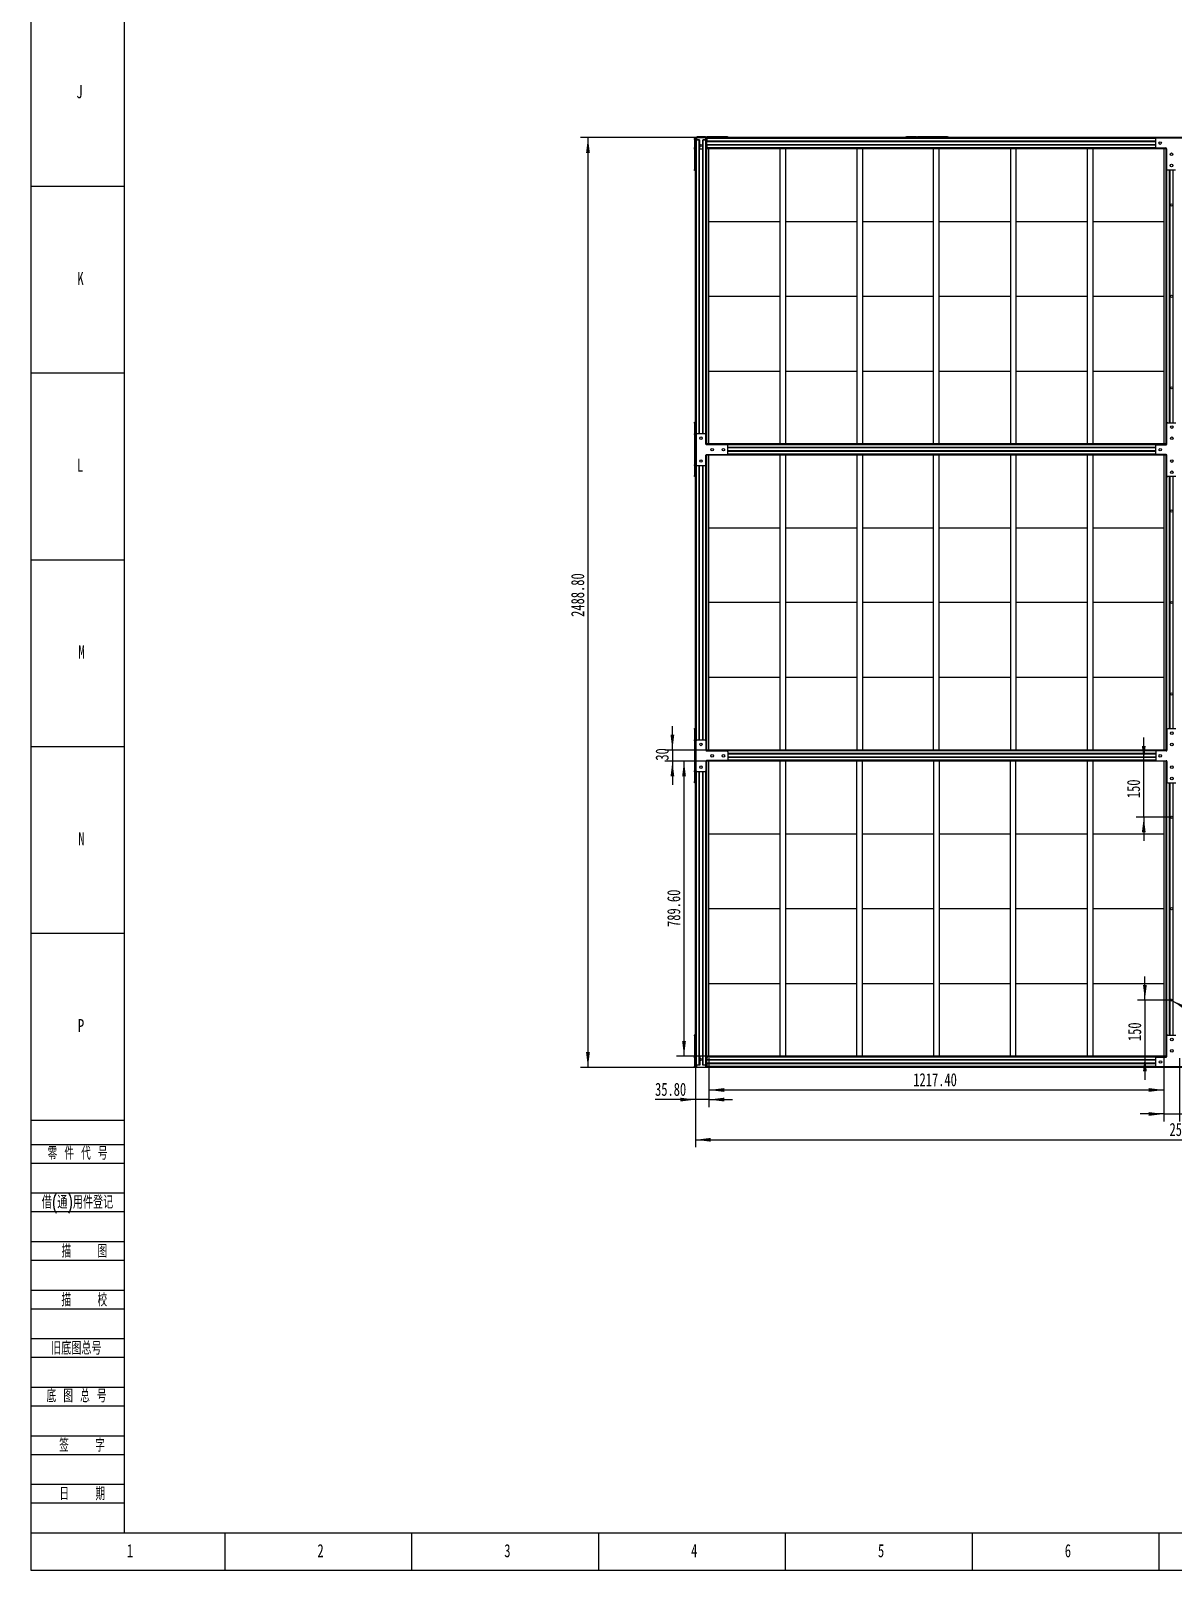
# Model space of a CAD drawing. Header units: millimetres. Extents: x 0 to 1189, y 0 to 841.
# Drawn here: x 0 to 305.7, y 0 to 412.1 of the extents above; entities that cross this region are included whole.
import ezdxf

# ---------------------------------------------------------------- set-up
doc = ezdxf.new("R2010")
doc.units = ezdxf.units.MM
for name, color, linetype in [('10', 7, 'Continuous'), ('5', 7, 'Continuous'), ('9', 7, 'Continuous')]:
    doc.layers.add(name, color=color, linetype=linetype)
doc.styles.add('SLDTEXTSTYLE0', font='TXT', dxfattribs={"width": 0.7, "bigfont": 'bigfont'})
doc.styles.add('SLDTEXTSTYLE2', font='TXT', dxfattribs={"width": 0.614286, "bigfont": 'bigfont'})
doc.styles.add('SLDTEXTSTYLE4', font='TXT', dxfattribs={"width": 0.566667, "bigfont": 'bigfont'})
doc.styles.add('SLDTEXTSTYLE5', font='TXT', dxfattribs={"width": 0.7})
doc.dimstyles.new('SLDDIMSTYLE0', dxfattribs={"dimtxt": 3.5, "dimasz": 4.08, "dimexe": 0, "dimexo": 0.0625, "dimgap": 0.875, "dimtad": 2, "dimlfac": 10, "dimrnd": 1e-09, "dimzin": 12, "dimdsep": 46, "dimtxsty": 'SLDTEXTSTYLE5', "dimsah": 1, "dimcen": 0.09, "dimadec": 0, "dimazin": 3, "dimtfac": 1, "dimtofl": 0, "dimtmove": 0, "dimatfit": 3, "dimfxl": 1, "dimfrac": 2, "dimtolj": 1, "dimtzin": 12, "dimarcsym": 0})
doc.dimstyles.new('SLDDIMSTYLE1', dxfattribs={"dimtxt": 3.5, "dimasz": 4.08, "dimexe": 0, "dimexo": 0.0625, "dimgap": 0.875, "dimtad": 2, "dimlfac": 10, "dimrnd": 1e-09, "dimzin": 4, "dimdsep": 46, "dimtxsty": 'SLDTEXTSTYLE5', "dimsah": 1, "dimcen": 0.09, "dimadec": 0, "dimazin": 1, "dimtfac": 1, "dimtofl": 0, "dimtmove": 0, "dimatfit": 3, "dimfxl": 1, "dimfrac": 2, "dimtolj": 1, "dimtzin": 12, "dimarcsym": 0})
doc.dimstyles.new('SLDDIMSTYLE2', dxfattribs={"dimtxt": 3.5, "dimasz": 4.08, "dimexe": 0, "dimexo": 0.0625, "dimgap": 0.875, "dimtad": 2, "dimlfac": 10, "dimrnd": 1e-09, "dimzin": 12, "dimdsep": 46, "dimtxsty": 'SLDTEXTSTYLE5', "dimblk1": 'NONE', "dimsah": 1, "dimcen": 0, "dimadec": 0, "dimazin": 3, "dimtfac": 1, "dimtmove": 0, "dimatfit": 3, "dimldrblk": 'NONE', "dimfxl": 1, "dimfrac": 2, "dimtolj": 1, "dimtzin": 12, "dimarcsym": 0})
doc.dimstyles.new('SLDDIMSTYLE3', dxfattribs={"dimtxt": 3.5, "dimasz": 4.08, "dimexe": 0, "dimexo": 0.0625, "dimgap": 0.875, "dimtad": 2, "dimlfac": 10, "dimrnd": 1e-09, "dimzin": 12, "dimdsep": 46, "dimtxsty": 'SLDTEXTSTYLE5', "dimsah": 1, "dimcen": 0.09, "dimadec": 0, "dimazin": 3, "dimtfac": 1, "dimtmove": 0, "dimatfit": 0, "dimfxl": 1, "dimfrac": 2, "dimtolj": 1, "dimtzin": 12, "dimarcsym": 0})
doc.dimstyles.new('SLDDIMSTYLE4', dxfattribs={"dimtxt": 3.5, "dimasz": 4.08, "dimexe": 0, "dimexo": 0.0625, "dimgap": 0.875, "dimtad": 2, "dimlfac": 10, "dimrnd": 1e-09, "dimzin": 4, "dimdsep": 46, "dimtxsty": 'SLDTEXTSTYLE5', "dimsah": 1, "dimcen": 0.09, "dimadec": 0, "dimazin": 1, "dimtfac": 1, "dimtmove": 0, "dimatfit": 0, "dimfxl": 1, "dimfrac": 2, "dimtolj": 1, "dimtzin": 12, "dimarcsym": 0})

# ---------------------------------------------------------------- blocks, each defined once
blk = doc.blocks.new('_D_25')
at = {"layer": '10'}
for p, q in [((177.9, 135.18), (177.9, 113.22)), ((432.7, 135.18), (432.7, 113.22)), ((177.9, 115.22), (432.7, 115.22))]:
    blk.add_line(p, q, dxfattribs=at)
for points in [[(177.9, 115.22), (181.98, 114.71), (181.98, 115.73)], [(432.7, 115.22), (428.62, 115.73), (428.62, 114.71)]]:
    blk.add_solid(points, dxfattribs=at)
at = {"layer": '10', "insert": (304.73, 119.73), "char_height": 3.5, "attachment_point": 1, "style": 'SLDTEXTSTYLE5'}
blk.add_mtext('2548', dxfattribs=at)
blk = doc.blocks.new('_D_26')
at = {"layer": '10'}
for p, q in [((180.9, 383.48), (147.1, 383.48)), ((149.1, 383.48), (149.1, 134.6)), ((180.9, 134.6), (147.1, 134.6))]:
    blk.add_line(p, q, dxfattribs=at)
for points in [[(149.1, 383.48), (148.59, 379.4), (149.61, 379.4)], [(149.1, 134.6), (149.61, 138.68), (148.59, 138.68)]]:
    blk.add_solid(points, dxfattribs=at)
at = {"layer": '10', "insert": (144.59, 255.2), "char_height": 3.5, "attachment_point": 1, "rotation": 90, "style": 'SLDTEXTSTYLE5'}
blk.add_mtext('2488.80', dxfattribs=at)
blk = doc.blocks.new('_D_27')
at = {"layer": '10'}
for p, q in [((181.48, 137.08), (181.48, 126.55)), ((303.22, 137.08), (303.22, 126.55)), ((181.48, 128.55), (303.22, 128.55))]:
    blk.add_line(p, q, dxfattribs=at)
for points in [[(181.48, 128.55), (185.56, 128.04), (185.56, 129.06)], [(303.22, 128.55), (299.14, 129.06), (299.14, 128.04)]]:
    blk.add_solid(points, dxfattribs=at)
at = {"layer": '10', "insert": (236.17, 133.06), "char_height": 3.5, "attachment_point": 1, "style": 'SLDTEXTSTYLE5'}
blk.add_mtext('1217.40', dxfattribs=at)
blk = doc.blocks.new('_D_28')
at = {"layer": '10'}
for p, q in [((303.22, 137.08), (303.22, 120.13)), ((307.38, 137.08), (307.38, 120.13)), ((303.22, 122.13), (296.87, 122.13)), ((303.22, 122.13), (307.38, 122.13)), ((307.38, 122.13), (316.06, 122.13))]:
    blk.add_line(p, q, dxfattribs=at)
for points in [[(303.22, 122.13), (299.14, 122.64), (299.14, 121.62)], [(307.38, 122.13), (311.46, 121.62), (311.46, 122.64)]]:
    blk.add_solid(points, dxfattribs=at)
at = {"layer": '10', "insert": (308.38, 126.64), "char_height": 3.5, "attachment_point": 1, "style": 'SLDTEXTSTYLE5'}
blk.add_mtext('41.60', dxfattribs=at)
blk = doc.blocks.new('_D_29')
at = {"layer": '10'}
for p, q in [((181.48, 137.08), (181.48, 123.98)), ((177.9, 135.18), (177.9, 123.98)), ((177.9, 125.98), (167.06, 125.98)), ((181.48, 125.98), (177.9, 125.98)), ((181.48, 125.98), (187.83, 125.98))]:
    blk.add_line(p, q, dxfattribs=at)
for points in [[(177.9, 125.98), (173.82, 126.49), (173.82, 125.47)], [(181.48, 125.98), (185.56, 125.47), (185.56, 126.49)]]:
    blk.add_solid(points, dxfattribs=at)
at = {"layer": '10', "insert": (167.06, 130.49), "char_height": 3.5, "attachment_point": 1, "style": 'SLDTEXTSTYLE5'}
blk.add_mtext('35.80', dxfattribs=at)
blk = doc.blocks.new('_D_30')
at = {"layer": '10'}
for p, q in [((180.9, 216.56), (172.81, 216.56)), ((174.81, 137.6), (174.81, 216.56)), ((180.9, 137.6), (172.81, 137.6))]:
    blk.add_line(p, q, dxfattribs=at)
for points in [[(174.81, 216.56), (174.3, 212.48), (175.32, 212.48)], [(174.81, 137.6), (175.32, 141.68), (174.3, 141.68)]]:
    blk.add_solid(points, dxfattribs=at)
at = {"layer": '10', "insert": (170.3, 172.19), "char_height": 3.5, "attachment_point": 1, "rotation": 90, "style": 'SLDTEXTSTYLE5'}
blk.add_mtext('789.60', dxfattribs=at)
blk = doc.blocks.new('_D_31')
at = {"layer": '10'}
for p, q in [((171.7, 219.56), (171.7, 225.91)), ((180.9, 219.56), (169.7, 219.56)), ((171.7, 219.56), (171.7, 216.56)), ((180.9, 216.56), (169.7, 216.56)), ((171.7, 216.56), (171.7, 210.21))]:
    blk.add_line(p, q, dxfattribs=at)
for points in [[(171.7, 219.56), (172.21, 223.64), (171.2, 223.64)], [(171.7, 216.56), (171.2, 212.48), (172.21, 212.48)]]:
    blk.add_solid(points, dxfattribs=at)
at = {"layer": '10', "insert": (167.19, 216.71), "char_height": 3.5, "attachment_point": 1, "rotation": 90, "style": 'SLDTEXTSTYLE5'}
blk.add_mtext('30', dxfattribs=at)
blk = doc.blocks.new('_D_32')
at = {"layer": '10'}
for q in [(305.04, 152.75), (314.68, 147.19)]:
    blk.add_line((305.56, 152.45), q, dxfattribs=at)
blk.add_solid([(305.56, 152.45), (308.84, 149.97), (309.35, 150.85)], dxfattribs=at)
at = {"layer": '10', "char_height": 3.5, "attachment_point": 1, "rotation": 330, "style": 'SLDTEXTSTYLE5'}
for s, insert in [('%%c', (311.99, 153.82)), ('6', (315.54, 151.75))]:
    blk.add_mtext(s, dxfattribs=dict(at, insert=insert))
blk = doc.blocks.new('_None')
blk = doc.blocks.new('_D_33')
at = {"layer": '10'}
for p, q in [((298.15, 152.6), (298.15, 158.95)), ((305.3, 152.6), (296.15, 152.6)), ((298.15, 152.6), (298.15, 137.6)), ((298.15, 137.6), (298.15, 131.25))]:
    blk.add_line(p, q, dxfattribs=at)
for points in [[(298.15, 152.6), (298.66, 156.68), (297.64, 156.68)], [(298.15, 137.6), (297.64, 133.52), (298.66, 133.52)]]:
    blk.add_solid(points, dxfattribs=at)
at = {"layer": '10', "insert": (293.64, 141.64), "char_height": 3.5, "attachment_point": 1, "rotation": 90, "style": 'SLDTEXTSTYLE5'}
blk.add_mtext('150', dxfattribs=at)
blk = doc.blocks.new('_D_34')
at = {"layer": '10'}
for p, q in [((297.85, 216.56), (297.85, 222.91)), ((297.85, 201.56), (297.85, 216.56)), ((305.3, 201.56), (295.85, 201.56)), ((297.85, 201.56), (297.85, 195.21))]:
    blk.add_line(p, q, dxfattribs=at)
for points in [[(297.85, 216.56), (298.36, 220.64), (297.34, 220.64)], [(297.85, 201.56), (297.34, 197.48), (298.36, 197.48)]]:
    blk.add_solid(points, dxfattribs=at)
at = {"layer": '10', "insert": (293.34, 206.68), "char_height": 3.5, "attachment_point": 1, "rotation": 90, "style": 'SLDTEXTSTYLE5'}
blk.add_mtext('150', dxfattribs=at)

msp = doc.modelspace()

# ---------------------------------------------------------------- linework, layer by layer
at = {"color": 7, "linetype": 'Continuous', "lineweight": 25}
for p, q in [((177.9039, 383.3307), (177.6539, 383.3307)), ((177.6539, 383.3307), (177.6539, 383.2307)), ((177.9039, 382.9007), (177.9039, 383.4807)), ((177.9039, 383.4807), (178.1539, 383.4807)), ((178.1539, 383.4807), (178.1539, 383.7307)), ((178.1539, 383.7307), (178.3539, 383.7307)), ((178.1539, 383.4807), (178.1539, 382.9007)), ((178.1539, 383.4807), (180.6539, 383.4807)), ((178.3539, 383.7307), (178.3539, 383.4807)), ((180.5539, 383.7307), (178.3539, 383.7307)), ((180.5539, 383.4807), (180.5539, 383.7307)), ((180.5539, 383.7307), (180.7539, 383.7307)), ((180.6539, 382.9007), (180.6539, 383.4807)), ((180.6539, 383.4807), (180.9039, 383.4807)), ((180.7539, 383.7307), (180.7539, 383.4807)), ((180.7539, 383.7307), (180.9539, 383.7307)), ((364.9707, 383.4807), (180.9039, 383.4807)), ((180.9039, 383.4807), (180.9039, 383.2307)), ((180.9539, 383.7307), (180.9539, 383.4807)), ((186.4539, 383.7307), (180.9539, 383.7307)), ((186.4539, 383.4807), (186.4539, 383.7307)), ((186.4539, 383.7307), (186.6539, 383.7307)), ((186.6539, 383.7307), (186.6539, 383.4807)), ((234.1139, 383.4807), (234.1139, 383.7307)), ((234.1139, 383.7307), (234.3139, 383.7307)), ((234.3139, 383.7307), (234.3139, 383.4807)), ((237.0639, 383.7307), (234.3139, 383.7307)), ((237.0639, 383.4807), (237.0639, 383.7307)), ((237.0639, 383.7307), (237.2639, 383.7307)), ((237.2639, 383.7307), (237.2639, 383.4807)), ((245.3639, 383.7307), (237.2639, 383.7307)), ((245.3639, 383.4807), (237.2639, 383.4807)), ((245.3639, 383.4807), (245.3639, 383.7307)), ((245.3639, 383.7307), (245.5639, 383.7307)), ((245.5639, 383.7307), (245.5639, 383.4807)), ((309.3039, 383.3307), (301.2039, 383.3307)), ((177.6539, 383.2307), (177.9039, 383.2307)), ((177.6539, 383.0307), (177.6539, 383.2307)), ((177.9039, 383.0307), (177.6539, 383.0307)), ((177.6539, 383.0307), (177.6539, 380.8307)), ((177.6539, 380.8307), (177.9039, 380.8307)), ((177.6539, 380.6307), (177.6539, 380.8307)), ((177.9039, 380.6307), (177.6539, 380.6307)), ((177.6539, 380.4307), (177.6539, 380.6307)), ((177.9039, 380.4307), (177.6539, 380.4307)), ((177.6539, 380.4307), (177.6539, 374.9307)), ((178.1539, 382.9007), (177.9039, 382.9007)), ((177.9039, 135.1807), (177.9039, 382.9007)), ((178.1539, 382.9007), (179.0039, 382.9007)), ((178.8639, 382.9007), (178.1539, 382.9007)), ((178.8839, 304.2207), (178.8839, 382.9007)), ((178.9939, 304.2207), (178.9939, 382.9007)), ((179.0039, 380.3807), (178.9939, 380.3807)), ((179.0039, 380.3807), (179.0039, 382.9007)), ((179.8039, 380.3807), (179.0039, 380.3807)), ((179.8039, 380.3807), (179.8039, 382.9007)), ((179.8039, 382.9007), (180.6539, 382.9007)), ((179.8139, 380.3807), (179.8039, 380.3807)), ((179.8139, 304.2207), (179.8139, 382.9007)), ((179.9239, 304.2207), (179.9239, 382.9007)), ((180.6539, 382.9007), (179.9439, 382.9007)), ((180.9039, 382.9007), (180.6539, 382.9007)), ((180.9039, 383.2307), (180.9039, 382.5207)), ((180.9039, 382.5207), (180.9039, 382.5007)), ((301.0039, 382.5007), (180.9039, 382.5007)), ((180.9039, 382.5007), (180.9039, 382.4807)), ((180.9039, 382.4807), (180.9039, 382.4107)), ((180.9039, 382.4107), (180.9039, 382.3907)), ((301.0039, 382.3907), (180.9039, 382.3907)), ((180.9039, 381.5707), (180.9039, 382.3907)), ((301.0039, 381.5707), (180.9039, 381.5707)), ((180.9039, 381.5707), (180.9039, 381.5507)), ((180.9039, 381.5507), (180.9039, 381.4807)), ((180.9039, 381.4807), (180.9039, 381.4607)), ((301.0039, 381.4607), (180.9039, 381.4607)), ((180.9039, 381.4607), (180.9039, 381.4407)), ((180.9039, 381.4407), (180.9039, 380.7307)), ((180.9039, 380.7307), (180.9039, 380.4807)), ((303.8039, 380.4807), (180.9039, 380.4807)), ((180.9039, 301.5207), (180.9039, 380.4807)), ((181.4839, 301.5207), (181.4839, 380.4807)), ((200.5239, 301.5207), (200.5239, 380.4807)), ((202.0239, 301.5207), (202.0239, 380.4807)), ((221.0639, 380.4807), (221.0639, 301.5207)), ((222.5639, 380.4807), (222.5639, 301.5207)), ((241.6039, 301.5207), (241.6039, 380.4807)), ((243.1039, 301.5207), (243.1039, 380.4807)), ((262.1439, 380.4807), (262.1439, 301.5207)), ((263.6439, 380.4807), (263.6439, 301.5207)), ((282.6839, 380.4807), (282.6839, 301.5207)), ((284.1839, 380.4807), (284.1839, 301.5207)), ((301.0039, 383.1307), (301.0039, 380.9307)), ((301.2039, 380.7307), (303.7539, 380.7307)), ((303.2239, 380.4807), (303.2239, 301.5207)), ((303.8039, 301.5207), (303.8039, 380.4807)), ((303.9539, 380.4807), (303.8039, 380.4807)), ((303.9539, 380.5307), (303.9539, 375.0307)), ((177.6539, 374.9307), (177.9039, 374.9307)), ((177.6539, 374.7307), (177.6539, 374.9307)), ((177.9039, 374.7307), (177.6539, 374.7307)), ((304.1539, 374.8307), (306.3539, 374.8307)), ((304.7839, 307.1607), (304.7839, 374.8307)), ((304.8939, 307.1607), (304.8939, 374.8307)), ((305.7139, 307.1607), (305.7139, 374.8307)), ((181.4839, 361.0007), (200.5239, 361.0007)), ((202.0239, 361.0007), (221.0639, 361.0007)), ((222.5639, 361.0007), (241.6039, 361.0007)), ((243.1039, 361.0007), (262.1439, 361.0007)), ((263.6439, 361.0007), (282.6839, 361.0007)), ((284.1839, 361.0007), (303.2239, 361.0007)), ((200.5239, 341.0007), (181.4839, 341.0007)), ((221.0639, 341.0007), (202.0239, 341.0007)), ((241.6039, 341.0007), (222.5639, 341.0007)), ((262.1439, 341.0007), (243.1039, 341.0007)), ((282.6839, 341.0007), (263.6439, 341.0007)), ((303.2239, 341.0007), (284.1839, 341.0007)), ((181.4839, 321.0007), (200.5239, 321.0007)), ((202.0239, 321.0007), (221.0639, 321.0007)), ((222.5639, 321.0007), (241.6039, 321.0007)), ((243.1039, 321.0007), (262.1439, 321.0007)), ((263.6439, 321.0007), (282.6839, 321.0007)), ((284.1839, 321.0007), (303.2239, 321.0007)), ((177.6539, 307.2807), (177.9039, 307.2807)), ((177.6539, 307.0807), (177.6539, 307.2807)), ((177.9039, 307.0807), (177.6539, 307.0807)), ((177.6539, 307.0807), (177.6539, 304.2207)), ((304.0639, 301.4607), (304.0639, 306.9607)), ((304.2639, 307.1607), (306.4639, 307.1607)), ((177.6539, 304.0207), (177.6539, 304.2207)), ((177.6539, 304.2207), (177.9039, 304.2207)), ((177.9039, 304.0207), (177.6539, 304.0207)), ((177.6539, 304.0207), (177.6539, 295.9207)), ((177.9039, 304.0207), (177.9039, 295.9207)), ((178.0539, 304.0207), (178.0539, 295.9207)), ((180.4539, 304.2207), (178.2539, 304.2207)), ((180.6539, 301.4707), (180.6539, 304.0207)), ((186.3539, 301.2707), (180.8539, 301.2707)), ((303.8039, 301.5207), (180.9039, 301.5207)), ((180.9039, 301.5207), (180.9039, 301.2707)), ((186.5539, 298.8707), (186.5539, 301.0707)), ((301.1139, 298.8607), (301.1139, 301.0607)), ((301.3139, 301.2607), (303.8639, 301.2607)), ((304.0539, 301.5207), (303.8039, 301.5207)), ((304.0639, 301.5207), (304.0539, 301.5207)), ((180.6539, 295.9207), (180.6539, 298.4707)), ((180.8539, 298.6707), (186.3539, 298.6707)), ((180.9039, 298.6707), (180.9039, 298.5207)), ((303.8039, 298.5207), (180.9039, 298.5207)), ((180.9039, 219.5607), (180.9039, 298.5207)), ((181.4839, 219.5607), (181.4839, 298.5207)), ((301.1139, 300.5407), (186.5539, 300.5407)), ((301.1139, 300.4307), (186.5539, 300.4307)), ((301.1139, 299.6107), (186.5539, 299.6107)), ((301.1139, 299.5007), (186.5539, 299.5007)), ((200.5239, 219.5607), (200.5239, 298.5207)), ((202.0239, 219.5607), (202.0239, 298.5207)), ((221.0639, 298.5207), (221.0639, 219.5607)), ((222.5639, 298.5207), (222.5639, 219.5607)), ((241.6039, 219.5607), (241.6039, 298.5207)), ((243.1039, 219.5607), (243.1039, 298.5207)), ((262.1439, 298.5207), (262.1439, 219.5607)), ((263.6439, 298.5207), (263.6439, 219.5607)), ((282.6839, 298.5207), (282.6839, 219.5607)), ((284.1839, 298.5207), (284.1839, 219.5607)), ((303.8639, 298.6607), (301.3139, 298.6607)), ((303.2239, 298.5207), (303.2239, 219.5607)), ((303.8039, 219.5607), (303.8039, 298.5207)), ((304.0539, 298.5207), (303.8039, 298.5207)), ((304.0539, 219.5607), (304.0539, 298.5207)), ((304.0547, 298.5207), (304.0539, 298.5207)), ((304.0639, 292.9607), (304.0639, 298.4607)), ((177.6539, 295.9207), (177.9039, 295.9207)), ((177.6539, 295.7207), (177.6539, 295.9207)), ((177.9039, 295.7207), (177.6539, 295.7207)), ((177.6539, 295.7207), (177.6539, 293.0807)), ((177.6539, 293.0807), (177.9039, 293.0807)), ((177.6539, 292.8807), (177.6539, 293.0807)), ((177.6539, 292.7607), (177.6539, 292.8807)), ((177.9039, 292.8807), (177.6539, 292.8807)), ((177.9039, 292.7607), (177.6539, 292.7607)), ((178.2539, 295.7207), (180.4539, 295.7207)), ((178.8839, 222.2607), (178.8839, 295.7207)), ((178.9939, 222.2607), (178.9939, 295.7207)), ((179.8139, 222.2607), (179.8139, 295.7207)), ((179.9239, 222.2607), (179.9239, 295.7207)), ((306.4639, 292.7607), (304.2639, 292.7607)), ((304.7839, 225.2007), (304.7839, 292.7607)), ((304.8939, 225.2007), (304.8939, 292.7607)), ((305.7139, 225.2007), (305.7139, 292.7607)), ((181.4839, 279.0407), (200.5239, 279.0407)), ((202.0239, 279.0407), (221.0639, 279.0407)), ((222.5639, 279.0407), (241.6039, 279.0407)), ((243.1039, 279.0407), (262.1439, 279.0407)), ((263.6439, 279.0407), (282.6839, 279.0407)), ((284.1839, 279.0407), (303.2239, 279.0407)), ((200.5239, 259.0407), (181.4839, 259.0407)), ((221.0639, 259.0407), (202.0239, 259.0407)), ((241.6039, 259.0407), (222.5639, 259.0407)), ((262.1439, 259.0407), (243.1039, 259.0407)), ((282.6839, 259.0407), (263.6439, 259.0407)), ((303.2239, 259.0407), (284.1839, 259.0407)), ((181.4839, 239.0407), (200.5239, 239.0407)), ((202.0239, 239.0407), (221.0639, 239.0407)), ((222.5639, 239.0407), (241.6039, 239.0407)), ((243.1039, 239.0407), (262.1439, 239.0407)), ((263.6439, 239.0407), (282.6839, 239.0407)), ((284.1839, 239.0407), (303.2239, 239.0407)), ((177.6539, 225.3207), (177.9039, 225.3207)), ((177.6539, 225.1207), (177.6539, 225.3207)), ((177.9039, 225.1207), (177.6539, 225.1207)), ((177.6539, 225.1207), (177.6539, 222.2607)), ((304.0639, 225.0007), (304.0639, 219.5007)), ((306.4639, 225.2007), (304.2639, 225.2007)), ((177.6539, 222.2607), (177.9039, 222.2607)), ((177.6539, 222.0607), (177.6539, 222.2607)), ((177.9039, 222.0607), (177.6539, 222.0607)), ((177.6539, 222.0607), (177.6539, 213.9607)), ((177.9039, 222.0607), (177.9039, 213.9607)), ((178.0539, 213.9607), (178.0539, 222.0607)), ((178.2539, 222.2607), (180.4539, 222.2607)), ((180.6539, 222.0607), (180.6539, 219.5107)), ((180.8539, 219.3107), (186.3539, 219.3107)), ((303.8039, 219.5607), (180.9039, 219.5607)), ((180.9039, 219.5607), (180.9039, 219.3107)), ((186.5539, 219.1107), (186.5539, 216.9107)), ((301.1139, 218.5807), (186.5539, 218.5807)), ((301.1139, 218.4707), (186.5539, 218.4707)), ((301.1139, 219.1007), (301.1139, 216.9007)), ((303.8639, 219.3007), (301.3139, 219.3007)), ((304.0539, 219.5607), (303.8039, 219.5607)), ((304.0639, 219.5607), (304.0539, 219.5607)), ((180.6539, 216.5107), (180.6539, 213.9607)), ((186.3539, 216.7107), (180.8539, 216.7107)), ((180.9039, 216.7107), (180.9039, 216.5607)), ((303.8039, 216.5607), (180.9039, 216.5607)), ((180.9039, 137.6007), (180.9039, 216.5607)), ((181.4839, 137.6007), (181.4839, 216.5607)), ((301.1139, 217.6507), (186.5539, 217.6507)), ((301.1139, 217.5407), (186.5539, 217.5407)), ((200.5239, 137.6007), (200.5239, 216.5607)), ((202.0239, 137.6007), (202.0239, 216.5607)), ((221.0639, 137.6007), (221.0639, 216.5607)), ((222.5639, 137.6007), (222.5639, 216.5607)), ((241.6039, 216.5607), (241.6039, 137.6007)), ((243.1039, 216.5607), (243.1039, 137.6007)), ((262.1439, 137.6007), (262.1439, 216.5607)), ((263.6439, 137.6007), (263.6439, 216.5607)), ((282.6839, 216.5607), (282.6839, 137.6007)), ((284.1839, 216.5607), (284.1839, 137.6007)), ((301.3139, 216.7007), (303.8639, 216.7007)), ((303.2239, 216.5607), (303.2239, 137.6007)), ((303.8039, 137.6007), (303.8039, 216.5607)), ((304.0539, 216.5607), (303.8039, 216.5607)), ((304.0547, 216.5607), (304.0539, 216.5607)), ((304.0639, 216.5007), (304.0639, 211.0007)), ((177.6539, 213.9607), (177.9039, 213.9607)), ((177.6539, 213.7607), (177.6539, 213.9607)), ((177.9039, 213.7607), (177.6539, 213.7607)), ((177.6539, 213.7607), (177.6539, 211.1207)), ((177.6539, 211.1207), (177.9039, 211.1207)), ((177.6539, 210.9207), (177.6539, 211.1207)), ((177.9039, 210.9207), (177.6539, 210.9207)), ((177.6539, 210.8007), (177.6539, 210.9207)), ((177.9039, 210.8007), (177.6539, 210.8007)), ((180.4539, 213.7607), (178.2539, 213.7607)), ((178.8839, 135.1807), (178.8839, 213.7607)), ((178.9939, 135.1807), (178.9939, 213.7607)), ((179.8139, 135.1807), (179.8139, 213.7607)), ((179.9239, 135.1807), (179.9239, 213.7607)), ((304.2639, 210.8007), (306.4639, 210.8007)), ((304.7839, 143.2507), (304.7839, 210.8007)), ((304.8939, 143.2507), (304.8939, 210.8007)), ((305.7139, 143.2507), (305.7139, 210.8007)), ((181.4839, 197.0807), (200.5239, 197.0807)), ((202.0239, 197.0807), (221.0639, 197.0807)), ((222.5639, 197.0807), (241.6039, 197.0807)), ((243.1039, 197.0807), (262.1439, 197.0807)), ((263.6439, 197.0807), (282.6839, 197.0807)), ((284.1839, 197.0807), (303.2239, 197.0807)), ((200.5239, 177.0807), (181.4839, 177.0807)), ((221.0639, 177.0807), (202.0239, 177.0807)), ((241.6039, 177.0807), (222.5639, 177.0807)), ((262.1439, 177.0807), (243.1039, 177.0807)), ((282.6839, 177.0807), (263.6439, 177.0807)), ((303.2239, 177.0807), (284.1839, 177.0807)), ((181.4839, 157.0807), (200.5239, 157.0807)), ((202.0239, 157.0807), (221.0639, 157.0807)), ((222.5639, 157.0807), (241.6039, 157.0807)), ((243.1039, 157.0807), (262.1439, 157.0807)), ((263.6439, 157.0807), (282.6839, 157.0807)), ((284.1839, 157.0807), (303.2239, 157.0807)), ((177.9039, 143.3507), (177.6539, 143.3507)), ((177.6539, 143.3507), (177.6539, 143.2507)), ((177.6539, 143.2507), (177.9039, 143.2507)), ((177.6539, 143.0507), (177.6539, 143.2507)), ((177.9039, 143.0507), (177.6539, 143.0507)), ((177.6539, 143.0507), (177.6539, 137.5507)), ((304.0539, 137.5507), (304.0539, 143.0507)), ((304.2539, 143.2507), (306.4539, 143.2507)), ((177.6539, 137.5507), (177.9039, 137.5507)), ((177.6539, 137.3507), (177.6539, 137.5507)), ((177.6539, 137.3507), (177.9039, 137.3507)), ((177.6539, 137.1507), (177.6539, 137.3507)), ((177.9039, 137.1507), (177.6539, 137.1507)), ((177.6539, 137.1507), (177.6539, 134.9507)), ((178.9939, 137.7007), (179.0039, 137.7007)), ((179.0039, 137.7007), (179.0039, 135.1807)), ((179.0039, 137.7007), (179.8039, 137.7007)), ((179.8039, 137.7007), (179.8039, 135.1807)), ((179.8039, 137.7007), (179.8139, 137.7007)), ((303.8039, 137.6007), (180.9039, 137.6007)), ((180.9039, 137.6007), (180.9039, 137.3507)), ((180.9039, 137.3507), (180.9039, 136.6407)), ((180.9039, 136.6407), (180.9039, 136.6207)), ((301.1039, 136.6207), (180.9039, 136.6207)), ((180.9039, 136.6207), (180.9039, 136.6007)), ((180.9039, 136.6007), (180.9039, 136.5307)), ((180.9039, 136.5307), (180.9039, 136.5107)), ((301.1039, 136.5107), (180.9039, 136.5107)), ((180.9039, 135.6907), (180.9039, 136.5107)), ((301.1039, 134.9507), (301.1039, 137.1507)), ((301.3039, 137.3507), (303.8539, 137.3507)), ((304.0539, 137.6007), (303.8039, 137.6007)), ((177.6539, 134.9507), (177.9039, 134.9507)), ((177.6539, 134.7507), (177.6539, 134.9507)), ((177.9039, 134.7507), (177.6539, 134.7507)), ((177.9039, 134.6007), (177.9039, 135.1807)), ((177.9039, 135.1807), (178.1539, 135.1807)), ((178.1539, 134.6007), (177.9039, 134.6007)), ((178.1539, 135.1807), (178.1539, 134.6007)), ((179.0039, 135.1807), (178.1539, 135.1807)), ((178.8639, 135.1807), (178.1539, 135.1807)), ((180.6539, 134.6007), (178.1539, 134.6007)), ((180.6539, 135.1807), (179.8039, 135.1807)), ((180.6539, 135.1807), (179.9439, 135.1807)), ((180.6539, 134.6007), (180.6539, 135.1807)), ((180.6539, 135.1807), (180.9039, 135.1807)), ((180.9039, 134.6007), (180.6539, 134.6007)), ((301.1039, 135.6907), (180.9039, 135.6907)), ((180.9039, 135.6907), (180.9039, 135.6707)), ((180.9039, 135.6707), (180.9039, 135.6007)), ((180.9039, 135.6007), (180.9039, 135.5807)), ((301.1039, 135.5807), (180.9039, 135.5807)), ((180.9039, 135.5807), (180.9039, 135.5607)), ((180.9039, 135.5607), (180.9039, 134.8507)), ((180.9039, 134.8507), (180.9039, 134.6007)), ((429.7039, 134.6007), (180.9039, 134.6007)), ((309.4039, 134.7507), (301.3039, 134.7507))]:
    msp.add_line(p, q, dxfattribs=at)
at = {"color": 8, "linetype": 'Continuous', "lineweight": 25}
for p, q in [((178.1539, 304.1939), (178.1539, 382.9007)), ((178.8639, 304.2207), (178.8639, 382.9007)), ((178.9039, 304.2207), (178.9039, 382.9007)), ((178.9739, 304.2207), (178.9739, 382.9007)), ((179.8339, 304.2207), (179.8339, 382.9007)), ((179.9039, 304.2207), (179.9039, 382.9007)), ((179.9439, 304.2207), (179.9439, 382.9007)), ((180.6539, 304.0207), (180.6539, 382.9007)), ((301.0307, 383.2307), (180.9039, 383.2307)), ((301.0039, 382.5207), (180.9039, 382.5207)), ((301.0039, 382.4807), (180.9039, 382.4807)), ((301.0039, 382.4107), (180.9039, 382.4107)), ((301.0039, 381.5507), (180.9039, 381.5507)), ((301.0039, 381.4807), (180.9039, 381.4807)), ((301.0039, 381.4407), (180.9039, 381.4407)), ((301.2039, 380.7307), (180.9039, 380.7307)), ((304.0539, 301.5207), (304.0539, 374.8575)), ((304.7639, 307.1607), (304.7639, 374.8307)), ((304.8039, 307.1607), (304.8039, 374.8307)), ((304.8739, 307.1607), (304.8739, 374.8307)), ((303.9264, 301.2707), (186.3539, 301.2707)), ((301.1353, 298.7707), (186.5271, 298.7707)), ((301.1139, 300.5607), (186.5539, 300.5607)), ((301.1139, 300.5207), (186.5539, 300.5207)), ((301.1139, 300.4507), (186.5539, 300.4507)), ((301.1139, 299.5907), (186.5539, 299.5907)), ((301.1139, 299.5207), (186.5539, 299.5207)), ((301.1139, 299.4807), (186.5539, 299.4807)), ((178.1539, 222.2339), (178.1539, 295.7475)), ((178.8639, 222.2607), (178.8639, 295.7207)), ((178.9039, 222.2607), (178.9039, 295.7207)), ((178.9739, 222.2607), (178.9739, 295.7207)), ((179.8339, 222.2607), (179.8339, 295.7207)), ((179.9039, 222.2607), (179.9039, 295.7207)), ((179.9439, 222.2607), (179.9439, 295.7207)), ((180.6539, 222.0607), (180.6539, 295.9207)), ((304.7639, 225.2007), (304.7639, 292.7607)), ((304.8039, 225.2007), (304.8039, 292.7607)), ((304.8739, 225.2007), (304.8739, 292.7607)), ((303.9264, 219.3107), (186.3539, 219.3107)), ((301.1139, 218.6007), (186.5539, 218.6007)), ((301.1139, 218.5607), (186.5539, 218.5607)), ((301.1139, 218.4907), (186.5539, 218.4907)), ((301.1353, 216.8107), (186.5271, 216.8107)), ((301.1139, 217.6307), (186.5539, 217.6307)), ((301.1139, 217.5607), (186.5539, 217.5607)), ((301.1139, 217.5207), (186.5539, 217.5207)), ((304.0539, 143.0507), (304.0539, 216.5607)), ((178.1539, 135.1807), (178.1539, 213.7875)), ((178.8639, 135.1807), (178.8639, 213.7607)), ((178.9039, 135.1807), (178.9039, 213.7607)), ((178.9739, 135.1807), (178.9739, 213.7607)), ((179.8339, 135.1807), (179.8339, 213.7607)), ((179.9039, 135.1807), (179.9039, 213.7607)), ((179.9439, 135.1807), (179.9439, 213.7607)), ((180.6539, 135.1807), (180.6539, 213.9607)), ((304.7639, 143.2507), (304.7639, 210.8007)), ((304.8039, 143.2507), (304.8039, 210.8007)), ((304.8739, 143.2507), (304.8739, 210.8007)), ((301.3039, 137.3507), (180.9039, 137.3507)), ((301.1039, 136.6407), (180.9039, 136.6407)), ((301.1039, 136.6007), (180.9039, 136.6007)), ((301.1039, 136.5307), (180.9039, 136.5307)), ((301.1039, 135.6707), (180.9039, 135.6707)), ((301.1039, 135.6007), (180.9039, 135.6007)), ((301.1039, 135.5607), (180.9039, 135.5607)), ((301.1307, 134.8507), (180.9039, 134.8507))]:
    msp.add_line(p, q, dxfattribs=at)
at = {"color": 7, "linetype": 'Continuous', "lineweight": 25}
for centre, radius in [((179.4039, 381.3807), 0.25), ((302.2039, 382.0307), 0.345), ((305.2539, 379.0307), 0.345), ((305.2539, 376.0307), 0.345), ((305.3039, 365.4807), 0.3), ((305.3039, 341.0007), 0.3), ((305.3039, 316.5207), 0.3), ((305.3639, 306.0107), 0.35), ((179.3539, 303.0207), 0.345), ((305.3639, 303.0107), 0.35), ((179.3539, 296.9207), 0.345), ((182.3539, 299.9707), 0.345), ((185.3539, 299.9707), 0.345), ((302.2639, 299.9607), 0.35), ((305.3639, 296.9107), 0.35), ((305.3639, 293.9107), 0.35), ((305.3039, 283.5207), 0.3), ((305.3039, 259.0407), 0.3), ((305.3039, 234.5607), 0.3), ((305.3639, 224.0507), 0.35), ((179.3539, 221.0607), 0.345), ((305.3639, 221.0507), 0.35), ((179.3539, 214.9607), 0.345), ((182.3539, 218.0107), 0.345), ((185.3539, 218.0107), 0.345), ((302.2639, 218.0007), 0.35), ((305.3639, 214.9507), 0.35), ((305.3639, 211.9507), 0.35), ((305.3039, 201.5607), 0.3), ((305.3039, 177.0807), 0.3), ((305.3039, 152.6007), 0.3), ((305.3539, 142.0507), 0.345), ((179.4039, 136.7007), 0.25), ((302.3039, 136.0507), 0.345), ((305.3539, 139.0507), 0.345)]:
    msp.add_circle(centre, radius, dxfattribs=at)
for centre, start, end in [((301.2039, 383.1307), 90, 180), ((301.2039, 380.9307), 180, 270), ((303.7539, 380.5307), 0, 90), ((304.1539, 375.0307), 180, 270), ((304.2639, 306.9607), 90, 180), ((178.2539, 304.0207), 90, 180), ((180.4539, 304.0207), 0, 90), ((180.8539, 301.4707), 180, 270), ((186.3539, 301.0707), 0, 90), ((301.3139, 301.0607), 90, 180), ((303.8639, 301.4607), 270, 0), ((180.8539, 298.4707), 90, 180), ((186.3539, 298.8707), 270, 0), ((301.3139, 298.8607), 180, 270), ((303.8639, 298.4607), 0, 90), ((178.2539, 295.9207), 180, 270), ((180.4539, 295.9207), 270, 0), ((304.2639, 292.9607), 180, 270), ((304.2639, 225.0007), 90, 180), ((178.2539, 222.0607), 90, 180), ((180.4539, 222.0607), 0, 90), ((180.8539, 219.5107), 180, 270), ((186.3539, 219.1107), 0, 90), ((301.3139, 219.1007), 90, 180), ((303.8639, 219.5007), 270, 0), ((180.8539, 216.5107), 90, 180), ((186.3539, 216.9107), 270, 0), ((301.3139, 216.9007), 180, 270), ((303.8639, 216.5007), 0, 90), ((178.2539, 213.9607), 180, 270), ((180.4539, 213.9607), 270, 0), ((304.2639, 211.0007), 180, 270), ((304.2539, 143.0507), 90, 180), ((301.3039, 137.1507), 90, 180), ((303.8539, 137.5507), 270, 0), ((301.3039, 134.9507), 180, 270)]:
    msp.add_arc(centre, 0.2, start, end, dxfattribs=at)
at = {"layer": '5', "color": 7}
for p, q in [((0, 841), (0, 0)), ((0, 114), (25, 114)), ((0, 109), (25, 109)), ((0, 101), (25, 101)), ((0, 96), (25, 96)), ((0, 88), (25, 88)), ((0, 83), (25, 83)), ((0, 75), (25, 75)), ((0, 70), (25, 70)), ((0, 62), (25, 62)), ((0, 57), (25, 57)), ((0, 49), (25, 49)), ((0, 44), (25, 44)), ((0, 36), (25, 36)), ((0, 31), (25, 31)), ((0, 23), (25, 23)), ((0, 18), (25, 18)), ((0, 0), (1189, 0))]:
    msp.add_line(p, q, dxfattribs=at)
at = {"layer": '5', "color": 7, "lineweight": 25}
for p, q in [((25, 831.0501), (25, 10)), ((0, 10), (1179, 10))]:
    msp.add_line(p, q, dxfattribs=at)
at = {"layer": '5'}
for p, q in [((0, 370.5), (25, 370.5)), ((0, 320.5), (25, 320.5)), ((0, 270.5), (25, 270.5)), ((0, 220.5), (25, 220.5)), ((0, 170.5), (25, 170.5)), ((0, 120.5), (25, 120.5)), ((52, 0), (52, 10)), ((102, 0), (102, 10)), ((152, 0), (152, 10)), ((202, 0), (202, 10)), ((252, 0), (252, 10)), ((302, 0), (302, 10))]:
    msp.add_line(p, q, dxfattribs=at)

# ---------------------------------------------------------------- texts
at = {"layer": '10', "char_height": 3.5, "attachment_point": 2, "style": 'SLDTEXTSTYLE5'}
for s, insert in [('J', (13.0153, 397.5398)), ('K', (13.3203, 347.5398)), ('L', (13.1806, 297.5398)), ('M', (13.5974, 247.5398)), ('N', (13.5488, 197.5398)), ('P', (13.4443, 147.5398)), ('1', (26.5444, 6.9836)), ('2', (77.5444, 6.9836)), ('3', (127.5444, 6.9836)), ('4', (177.5444, 6.9836)), ('5', (227.5444, 6.9836)), ('6', (277.5469, 6.9836))]:
    msp.add_mtext(s, dxfattribs=dict(at, insert=insert))
at = {"layer": '9', "color": 7, "char_height": 3.5}
for s, insert, attachment_point, style in [('零 件 代 号', (4.4822, 113.3599), 1, 'SLDTEXTSTYLE2'), ('借(通)用件登记', (2.9328, 100.2756), 1, 'SLDTEXTSTYLE0'), ('描    图', (14.3518, 87.176), 2, 'SLDTEXTSTYLE4'), ('描    校', (14.3193, 74.1365), 2, 'SLDTEXTSTYLE4'), ('旧底图总号', (5.4591, 61.2006), 1, 'SLDTEXTSTYLE0'), ('底 图 总 号', (4.2122, 48.4331), 1, 'SLDTEXTSTYLE2'), ('签    字', (13.7057, 35.1926), 2, 'SLDTEXTSTYLE4'), ('日    期', (13.7828, 22.2333), 2, 'SLDTEXTSTYLE4')]:
    msp.add_mtext(s, dxfattribs=dict(at, insert=insert, attachment_point=attachment_point, style=style))

# ---------------------------------------------------------------- dimensions: what is measured, and where the dimension line sits
at = {"layer": '10'}
for base, p1, p2, dimstyle, picture, middle in [((149.1025, 134.6007), (180.9039, 383.4807), (180.9039, 134.6007), 'SLDDIMSTYLE1', '_D_26', (149.1025, 260.5645)), ((171.7044, 216.5607), (180.9039, 219.5607), (180.9039, 216.5607), 'SLDDIMSTYLE3', '_D_31', (171.7044, 218.2466)), ((297.847, 216.5607), (305.3039, 201.5607), (180.9039, 216.5607), 'SLDDIMSTYLE3', '_D_34', (297.847, 208.9835)), ((174.8113, 216.5607), (180.9039, 137.6007), (180.9039, 216.5607), 'SLDDIMSTYLE1', '_D_30', (174.8113, 176.7911)), ((298.1509, 137.6007), (305.3039, 152.6007), (180.9039, 137.6007), 'SLDDIMSTYLE3', '_D_33', (298.1509, 143.9422))]:
    dim = msp.add_linear_dim(base=base, p1=p1, p2=p2, angle=90, dimstyle=dimstyle, dxfattribs=at)
    dim.commit()
    dim.dimension.update_dxf_attribs({"geometry": picture, "text_midpoint": middle, "dimtype": 160})
dim = msp.add_diameter_dim_2p(p1=(305.0441, 152.7507), p2=(305.5637, 152.4507), dimstyle='SLDDIMSTYLE2', dxfattribs=at)
dim.commit()
dim.dimension.update_dxf_attribs({"geometry": '_D_32', "text_midpoint": (312.5766, 148.4018), "dimtype": 163})
for base, p1, p2, dimstyle, picture, middle in [((177.9039, 125.9824), (181.4839, 137.0807), (177.9039, 135.1807), 'SLDDIMSTYLE4', '_D_29', (170.892, 125.9824)), ((303.2239, 128.5491), (181.4839, 137.0807), (303.2239, 137.0807), 'SLDDIMSTYLE1', '_D_27', (241.54, 128.5491)), ((307.3839, 122.1283), (303.2239, 137.0807), (307.3839, 137.0807), 'SLDDIMSTYLE4', '_D_28', (312.2197, 122.1283)), ((432.7039, 115.2205), (177.9039, 135.1807), (432.7039, 135.1807), 'SLDDIMSTYLE0', '_D_25', (307.8024, 115.2205))]:
    dim = msp.add_linear_dim(base=base, p1=p1, p2=p2, dimstyle=dimstyle, dxfattribs=at)
    dim.commit()
    dim.dimension.update_dxf_attribs({"geometry": picture, "text_midpoint": middle, "dimtype": 160})

doc.saveas('drawing.dxf')
